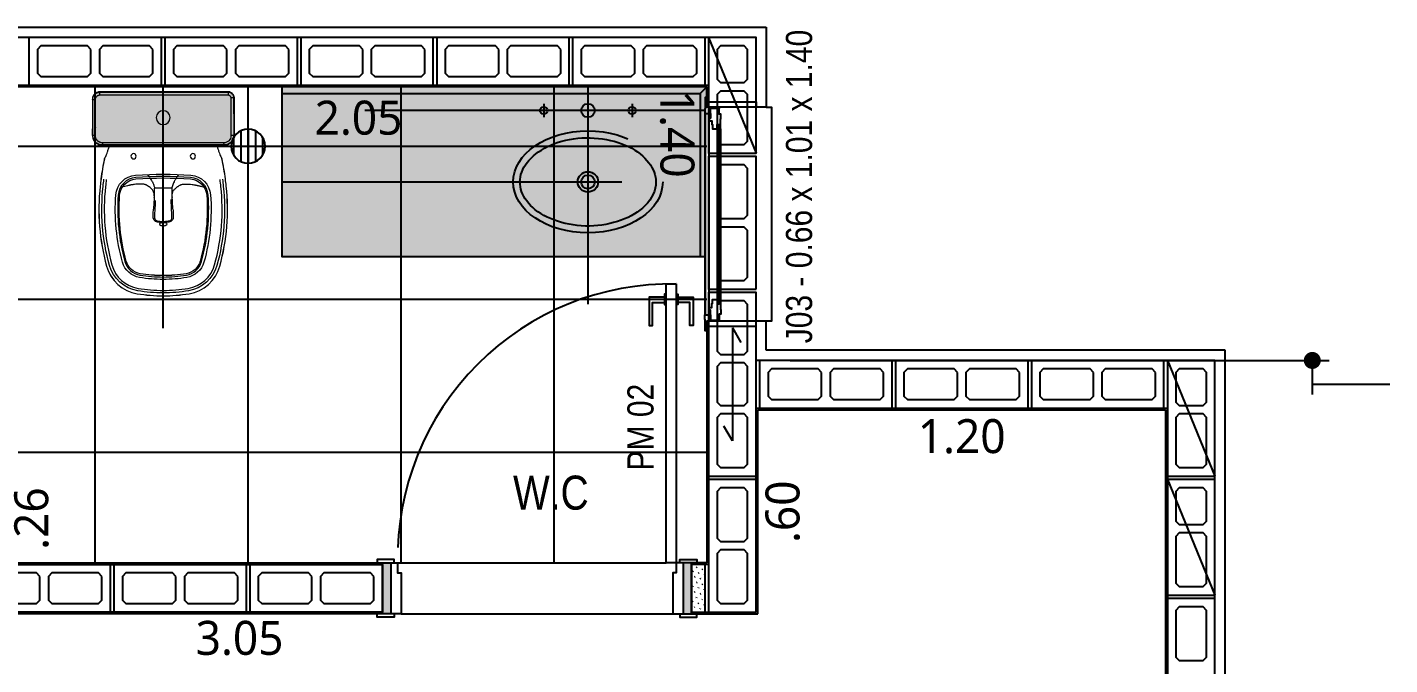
# Model space of a CAD drawing. Header units: millimetres. Extents: x -16.5 to 79.8, y -29.3 to 65.7.
# Drawn here: x 14.525 to 18.534, y -5.975 to -4.1 of the extents above; entities that cross this region are included whole.
import ezdxf

# ---------------------------------------------------------------- set-up
doc = ezdxf.new("R2010")
doc.units = ezdxf.units.MM
doc.header["$LTSCALE"] = 20
doc.linetypes.add('HIDDEN', pattern=[0.375, 0.25, -0.125])
for name, color, linetype in [('ARQ-STA - COTAS_ALVENARIA', 1, 'Continuous'), ('ARQ-STA - JANELAS', 4, 'Continuous'), ('ARQ-STA - JANELAS_NOMENCLATURA', 4, 'Continuous'), ('ARQ-STA - MOBILIÁRIO_GERAL', 251, 'Continuous'), ('ARQ-STA - PISOS_APARTAMENTOS - BANHEIROS', 8, 'Continuous'), ('ARQ-STA - PORTAS', 4, 'Continuous'), ('ARQ-STA - PORTAS_NOMENCLATURA', 4, 'Continuous'), ('ARQ-STA - REVESTIMENTOS', 4, 'Continuous'), ('ARQ-STA - TEXTOS', 2, 'Continuous'), ('ESTRUTURA - ARQ-STA - ALVENARIA_ESTRUTURAL', 5, 'Continuous'), ('ESTRUTURA - ARQ-STA - BLOCOS_ESTRUTURAIS', 250, 'Continuous'), ('HIDRÁULICA - ARQ-STA - HIDRÁULICA', 150, 'Continuous')]:
    doc.layers.add(name, color=color, linetype=linetype)
doc.styles.add('COTAS', font='segoeuil.ttf')
doc.styles.add('PADRÃO', font='ARIALN.TTF')

# ---------------------------------------------------------------- blocks, each defined once
blk = doc.blocks.new('MS - L1A - PRE - TOB - TIPO_1_AO_16 - MOBILIÁRIO - LAYOUT_GERAL')
at = {"layer": 'ARQ-STA - MOBILIÁRIO_GERAL'}
h = blk.add_hatch(color=255, dxfattribs=at)
h.dxf.hatch_style = 1
h.paths.add_polyline_path([(3335.3101, 1266.794), (3335.3101, 1266.9045, 0.414214), (3335.2933, 1266.9212), (3334.9153, 1266.9212, 0.414214), (3334.8933, 1266.8992), (3334.8933, 1266.794, 0.414214), (3334.923, 1266.7643), (3335.2804, 1266.7643, 0.414215)])
h = blk.add_hatch(color=255, dxfattribs=at)
h.dxf.hatch_style = 1
h.paths.add_polyline_path([(3336.7016, 1266.8542), (3336.7016, 1266.9362), (3335.4517, 1266.9362), (3335.4517, 1266.4362), (3336.6952, 1266.4362), (3336.6952, 1266.8211), (3336.697, 1266.8211), (3336.697, 1266.8542)])
at = {"layer": 'ARQ-STA - MOBILIÁRIO_GERAL', "linetype": 'Continuous', "lineweight": 13}
blk.add_line((3334.9153, 1266.9121), (3335.2933, 1266.9121), dxfattribs=at)
at = {"layer": 'ARQ-STA - MOBILIÁRIO_GERAL', "linetype": 'Continuous', "lineweight": 18}
blk.add_line((3335.3101, 1266.9045), (3335.3101, 1266.794), dxfattribs=at)
for points in [[(3335.2933, 1266.9212), (3334.9153, 1266.9212, 0.414214), (3334.8933, 1266.8992), (3334.8933, 1266.794)], [(3335.2804, 1266.7643, 0.414214), (3335.3101, 1266.794), (3335.3101, 1266.794)], [(3334.9285, 1266.7232, 0.023908), (3334.9186, 1266.6651, 0.002781), (3334.9162, 1266.6442, 0.095237), (3334.9351, 1266.4086, 0.292591), (3335.0255, 1266.3274, 0.040573), (3335.1017, 1266.3212, 0.040573), (3335.1779, 1266.3274, 0.292591), (3335.2683, 1266.4086, 0.095237), (3335.2872, 1266.6442)], [(3335.2872, 1266.6442, 0.002781), (3335.2848, 1266.6651, 0.023902), (3335.2749, 1266.7232)]]:
    blk.add_lwpolyline(points, format="xyb", dxfattribs=at)
at = {"layer": 'ARQ-STA - MOBILIÁRIO_GERAL', "linetype": 'HIDDEN', "ltscale": 0.2}
for points in [[(3335.1016, 1266.2262), (3335.1016, 1266.9362)], [(3336.3516, 1266.9362), (3336.3516, 1266.2963)], [(3336.6952, 1266.8662), (3335.4517, 1266.8662)], [(3335.4517, 1266.6562), (3336.6952, 1266.6562)]]:
    blk.add_lwpolyline(points, dxfattribs=at)
at = {"layer": 'ARQ-STA - MOBILIÁRIO_GERAL'}
for points in [[(3336.6952, 1266.4362), (3335.4517, 1266.4362), (3335.4517, 1266.9362)], [(3335.4517, 1266.9162), (3336.6816, 1266.9162), (3336.6816, 1266.4363)], [(3336.6816, 1266.9162), (3336.7016, 1266.9362)]]:
    blk.add_lwpolyline(points, dxfattribs=at)
at = {"layer": 'ARQ-STA - MOBILIÁRIO_GERAL', "linetype": 'HIDDEN', "ltscale": 0.1}
for points in [[(3336.2216, 1266.8863), (3336.2216, 1266.8463)], [(3336.4816, 1266.8863), (3336.4816, 1266.8463)]]:
    blk.add_lwpolyline(points, dxfattribs=at)
at = {"layer": 'ARQ-STA - MOBILIÁRIO_GERAL', "linetype": 'Continuous', "lineweight": 13}
for points in [[(3334.9288, 1266.7239, 0.024218), (3334.9187, 1266.6651, 0.002781), (3334.9163, 1266.6442, 0.095237), (3334.9352, 1266.4086, 0.292591), (3335.0255, 1266.3275)], [(3335.0255, 1266.3275, 0.040573), (3335.1017, 1266.3213, 0.040573), (3335.1779, 1266.3275, 0.292591), (3335.2682, 1266.4086, 0.095237), (3335.2871, 1266.6442, 0.002781), (3335.2847, 1266.6651, 0.024218), (3335.2746, 1266.7239)], [(3334.9343, 1266.6632, 0.002781), (3334.9319, 1266.6425, 0.095237), (3334.9504, 1266.4128, 0.292591), (3335.0281, 1266.3431, 0.040574), (3335.1017, 1266.3371, 0.040573), (3335.1753, 1266.3431, 0.292591), (3335.253, 1266.4128, 0.095237), (3335.2715, 1266.6425, 0.002781), (3335.2691, 1266.6632)]]:
    blk.add_lwpolyline(points, format="xyb", dxfattribs=at)
at = {"layer": 'ARQ-STA - MOBILIÁRIO_GERAL', "linetype": 'Continuous', "lineweight": 13, "extrusion": (0, 0, -1)}
for points in [[(-3335.2215, 1266.4204, 0.291578), (-3335.1712, 1266.3752, 0.04124), (-3335.1017, 1266.3695, 0.041239), (-3335.0322, 1266.3752, 0.291578), (-3334.9819, 1266.4204, 0.08628), (-3334.9623, 1266.618, 0.371727), (-3335.0204, 1266.6762, 0.037032), (-3335.183, 1266.6762, 0.371727), (-3335.2411, 1266.618, 0.08628)], [(-3335.1694, 1266.3863, 0.04124), (-3335.1017, 1266.3807, 0.04124), (-3335.034, 1266.3863, 0.291578), (-3334.9927, 1266.4235, 0.08628), (-3334.9735, 1266.6172, 0.371727), (-3335.0212, 1266.6649, 0.037032), (-3335.1822, 1266.6649, 0.371727), (-3335.2299, 1266.6172, 0.08628), (-3335.2107, 1266.4235, 0.291578)]]:
    blk.add_lwpolyline(points, format="xyb", close=True, dxfattribs=at)
at = {"layer": 'ARQ-STA - MOBILIÁRIO_GERAL', "linetype": 'Continuous', "lineweight": 13}
blk.add_lwpolyline([(3335.1017, 1266.3766, 0.04124), (3335.17, 1266.3823, 0.291578), (3335.2146, 1266.4224, 0.08628), (3335.234, 1266.6175, 0.371727), (3335.1825, 1266.669, 0.037032), (3335.0209, 1266.669, 0.371727), (3334.9694, 1266.6175, 0.08628), (3334.9888, 1266.4224, 0.291578), (3335.0334, 1266.3823, 0.04124)], format="xyb", close=True, dxfattribs=at)
at = {"layer": 'ARQ-STA - MOBILIÁRIO_GERAL', "linetype": 'Continuous', "lineweight": 13, "extrusion": (0, 0, -1)}
for points in [[(-3334.9436, 1266.4109, 0.095237), (-3334.9249, 1266.6432, 0.002781), (-3334.9273, 1266.664)], [(-3335.2761, 1266.664, 0.002781), (-3335.2785, 1266.6432, 0.095237), (-3335.2598, 1266.4109, 0.292591), (-3335.1765, 1266.3361, 0.040573), (-3335.1017, 1266.33, 0.040573), (-3335.0269, 1266.3361, 0.292591), (-3334.9436, 1266.4109)]]:
    blk.add_lwpolyline(points, format="xyb", dxfattribs=at)
at = {"layer": 'ARQ-STA - MOBILIÁRIO_GERAL', "linetype": 'Continuous', "lineweight": 18, "extrusion": (0, 0, -1)}
blk.add_lwpolyline([(-3335.0212, 1266.6649, 0.037032), (-3335.1822, 1266.6649, 0.371727), (-3335.2299, 1266.6172, 0.08628), (-3335.2106, 1266.4235, 0.291578), (-3335.1694, 1266.3864, 0.04124), (-3335.1017, 1266.3808, 0.04124), (-3335.034, 1266.3864, 0.291578), (-3334.9928, 1266.4235, 0.08628), (-3334.9735, 1266.6172, 0.371727)], format="xyb", close=True, dxfattribs=at)
at = {"layer": 'ARQ-STA - MOBILIÁRIO_GERAL', "ltscale": 5}
for centre, radius in [((3336.2216, 1266.8663), 0.011), ((3336.3516, 1266.8663), 0.02), ((3336.4816, 1266.8663), 0.011), ((3336.3516, 1266.6563), 0.03), ((3336.3516, 1266.6563), 0.02)]:
    blk.add_circle(centre, radius, dxfattribs=at)
at = {"layer": 'ARQ-STA - MOBILIÁRIO_GERAL', "linetype": 'Continuous', "lineweight": 18, "ltscale": 5, "extrusion": (0, 0, -1)}
for centre, radius in [((-3335.1017, 1266.8453), 0.0205), ((-3335.0144, 1266.7317), 0.0077), ((-3335.189, 1266.7317), 0.0077)]:
    blk.add_circle(centre, radius, dxfattribs=at)
at = {"layer": 'ARQ-STA - MOBILIÁRIO_GERAL', "linetype": 'HIDDEN', "ltscale": 0.2}
blk.add_ellipse((3336.3516, 1266.6563), major_axis=(0.22, 0), ratio=0.681818, dxfattribs=at)
at = {"layer": 'ARQ-STA - MOBILIÁRIO_GERAL', "linetype": 'Continuous', "lineweight": 13}
for points, weights, degree, knots in [([(3334.923, 1266.7711), (3334.9174, 1266.7711), (3334.9119, 1266.7736), (3334.9063, 1266.7795), (3334.9048, 1266.7818), (3334.9027, 1266.7869), (3334.9022, 1266.7896), (3334.9023, 1266.7924), (3334.9025, 1266.8276), (3334.9026, 1266.8634), (3334.9026, 1266.8992), (3334.9026, 1266.9026), (3334.904, 1266.9059), (3334.9086, 1266.9107), (3334.9119, 1266.9121), (3334.9153, 1266.9121), (3334.9153, 1266.9152), (3334.9153, 1266.9182), (3334.9153, 1266.9212), (3334.9024, 1266.9212), (3334.8933, 1266.9121), (3334.8933, 1266.8992), (3334.8937, 1266.8992), (3334.894, 1266.8992), (3334.8944, 1266.8992), (3334.8946, 1266.8992), (3334.8979, 1266.8992), (3334.9026, 1266.8992)], [1, 1, 1, 1, 1, 1, 1, 1, 1, 1, 1, 1, 1, 1, 1, 1, 1, 1, 1, 0.804737854124, 0.804737854124, 1, 1, 1, 1, 0.812893605766, 0.812893605766, 1], 3, [0, 0, 0, 0, 0.5, 0.5, 0.75, 0.75, 1, 1, 1, 2, 2, 2, 2.5, 2.5, 3, 3, 3, 4, 4, 4, 5.570796, 5.570796, 5.570796, 6.570796, 6.570796, 6.570796, 8.106684, 8.106684, 8.106684, 8.106684]), ([(3335.3008, 1266.9046), (3335.3087, 1266.9046), (3335.309, 1266.9045), (3335.3095, 1266.9045), (3335.3101, 1266.9045), (3335.3101, 1266.9212), (3335.2933, 1266.9212), (3335.2933, 1266.9212), (3335.2933, 1266.9212), (3335.3101, 1266.9212), (3335.3101, 1266.9045), (3335.3101, 1266.9045), (3335.3101, 1266.9045), (3335.3101, 1266.8492), (3335.3101, 1266.794)], [1, 0.719339350192, 1, 1, 1, 0.707106781187, 1, 1, 1, 0.707106781187, 1, 1, 1, 1, 1], 2, [0, 0, 0, 1.535891, 1.535891, 2.535891, 2.535891, 4.106687, 4.106687, 5.106687, 5.106687, 6.677484, 6.677484, 7.677484, 7.677484, 8.677484, 8.677484, 8.677484]), ([(3334.8933, 1266.8992), (3334.8933, 1266.8992), (3334.8933, 1266.8992), (3334.8933, 1266.8466), (3334.8933, 1266.794), (3334.8933, 1266.794), (3334.8933, 1266.794), (3334.8933, 1266.7643), (3334.923, 1266.7643), (3335.1017, 1266.7643), (3335.2804, 1266.7643), (3335.2804, 1266.7643), (3335.2804, 1266.7643), (3335.3101, 1266.7643), (3335.3101, 1266.794), (3335.3097, 1266.794), (3335.3093, 1266.794), (3335.3091, 1266.7924), (3335.3011, 1266.7924)], [1, 1, 1, 1, 1, 1, 1, 0.707106781187, 1, 1, 1, 1, 1, 0.707106781187, 1, 1, 1, 0.719106041629, 1], 2, [0, 0, 0, 1, 1, 2, 2, 3, 3, 4.570796, 4.570796, 5.570796, 5.570796, 6.570796, 6.570796, 8.141593, 8.141593, 9.141593, 9.141593, 10.678155, 10.678155, 10.678155]), ([(3334.9023, 1266.7924), (3334.8943, 1266.7924), (3334.894, 1266.794), (3334.8937, 1266.794), (3334.8933, 1266.794), (3334.8933, 1266.7643), (3334.923, 1266.7643), (3335.1017, 1266.7643), (3335.2804, 1266.7643), (3335.2804, 1266.7677), (3335.2804, 1266.7711)], [1, 0.719106041629, 1, 1, 1, 0.707106781187, 1, 1, 1, 1, 1], 2, [0, 0, 0, 1.536563, 1.536563, 2.536563, 2.536563, 4.107359, 4.107359, 5.107359, 5.107359, 6.107359, 6.107359, 6.107359])]:
    blk.add_rational_spline(points, weights, degree=degree, knots=knots, dxfattribs=at)
for points, knots in [([(3334.8944, 1266.8992), (3334.8944, 1266.8639), (3334.8943, 1266.8286), (3334.894, 1266.794), (3334.894, 1266.7902), (3334.8948, 1266.7864), (3334.8976, 1266.7794), (3334.8998, 1266.7762), (3334.9051, 1266.7708), (3334.9083, 1266.7686), (3334.9153, 1266.7656), (3334.9192, 1266.7649), (3334.923, 1266.7649), (3335.0421, 1266.7649), (3335.1613, 1266.7649), (3335.2804, 1266.7649), (3335.2842, 1266.7649), (3335.288, 1266.7656), (3335.2951, 1266.7686), (3335.2983, 1266.7708), (3335.3036, 1266.7761), (3335.3058, 1266.7794), (3335.3086, 1266.7864), (3335.3094, 1266.7902), (3335.3093, 1266.794), (3335.3091, 1266.8304), (3335.309, 1266.8674), (3335.309, 1266.9045), (3335.309, 1266.9086), (3335.3073, 1266.9127), (3335.3015, 1266.9185), (3335.2975, 1266.9202), (3335.2933, 1266.9202), (3335.1673, 1266.9202), (3335.0413, 1266.9202), (3334.9153, 1266.9202), (3334.9126, 1266.9202), (3334.9099, 1266.9196), (3334.9048, 1266.9175), (3334.9025, 1266.916), (3334.8967, 1266.9102), (3334.8944, 1266.9048), (3334.8944, 1266.8992)], [0, 0, 0, 0, 1, 1, 1, 1.25, 1.25, 1.5, 1.5, 1.75, 1.75, 2, 2, 2, 3, 3, 3, 3.25, 3.25, 3.5, 3.5, 3.75, 3.75, 4, 4, 4, 5, 5, 5, 5.5, 5.5, 6, 6, 6, 7, 7, 7, 7.25, 7.25, 7.5, 7.5, 8, 8, 8, 8]), ([(3334.9153, 1266.9212), (3334.9153, 1266.9212), (3334.9153, 1266.9212), (3334.9153, 1266.9212), (3335.0413, 1266.9212), (3335.1673, 1266.9212), (3335.2933, 1266.9212), (3335.2933, 1266.9182), (3335.2933, 1266.9152), (3335.2933, 1266.9121), (3335.2953, 1266.9121), (3335.2973, 1266.9113), (3335.3, 1266.9085), (3335.3008, 1266.9066), (3335.3008, 1266.9046), (3335.3008, 1266.8669), (3335.3009, 1266.8293), (3335.3011, 1266.7924), (3335.3012, 1266.7869), (3335.299, 1266.7815), (3335.2933, 1266.7755), (3335.291, 1266.7739), (3335.2859, 1266.7717), (3335.2832, 1266.7711), (3335.2804, 1266.7711), (3335.1613, 1266.7711), (3335.0421, 1266.7711), (3334.923, 1266.7711), (3334.923, 1266.7689), (3334.923, 1266.7666), (3334.923, 1266.7643), (3334.923, 1266.7643), (3334.923, 1266.7643), (3334.923, 1266.7643)], [0, 0, 0, 0, 1, 1, 1, 2, 2, 2, 3, 3, 3, 3.5, 3.5, 4, 4, 4, 5, 5, 5, 5.5, 5.5, 5.75, 5.75, 6, 6, 6, 7, 7, 7, 8, 8, 8, 9, 9, 9, 9]), ([(3335.0557, 1266.6775), (3335.0561, 1266.6771), (3335.0565, 1266.6768), (3335.0584, 1266.6749), (3335.0596, 1266.6733), (3335.0612, 1266.6706), (3335.0617, 1266.6697), (3335.0628, 1266.6678), (3335.0633, 1266.6668), (3335.0647, 1266.6641), (3335.0658, 1266.6625), (3335.0679, 1266.6594), (3335.0689, 1266.6578), (3335.0714, 1266.6531), (3335.0727, 1266.65), (3335.0748, 1266.644), (3335.0755, 1266.6411), (3335.0761, 1266.6383)], [0, 0, 0, 0, 0.030081, 0.030081, 0.151321, 0.151321, 0.211941, 0.211941, 0.272561, 0.272561, 0.393801, 0.393801, 0.515041, 0.515041, 0.75752, 0.75752, 1, 1, 1, 1]), ([(3335.1472, 1266.6771), (3335.1467, 1266.6765), (3335.1451, 1266.675), (3335.1432, 1266.6723), (3335.1414, 1266.6693), (3335.1401, 1266.6669), (3335.139, 1266.6646), (3335.1374, 1266.6621), (3335.1353, 1266.6591), (3335.1318, 1266.6531), (3335.1292, 1266.6463), (3335.1278, 1266.6405), (3335.1273, 1266.6385), (3335.1273, 1266.6383)], [0, 0, 0, 0, 0.049374, 0.136629, 0.22604, 0.284087, 0.314268, 0.392972, 0.468638, 0.542618, 0.836797, 0.982964, 1, 1, 1, 1]), ([(3335.0752, 1266.6152), (3335.0752, 1266.6154), (3335.0752, 1266.6155), (3335.0752, 1266.6171), (3335.0751, 1266.6186), (3335.0748, 1266.6215), (3335.0745, 1266.6231), (3335.0738, 1266.6261), (3335.0733, 1266.6276), (3335.0713, 1266.6317), (3335.0694, 1266.6341), (3335.0645, 1266.6387), (3335.0615, 1266.6409), (3335.0564, 1266.6443), (3335.0547, 1266.6455), (3335.0519, 1266.6472), (3335.0509, 1266.6477), (3335.0488, 1266.6485), (3335.0478, 1266.6488), (3335.0456, 1266.6493), (3335.0444, 1266.6495), (3335.0422, 1266.6497), (3335.0411, 1266.6497), (3335.0378, 1266.6498), (3335.0356, 1266.6501), (3335.0311, 1266.6502), (3335.0288, 1266.6501), (3335.0232, 1266.6499), (3335.0201, 1266.6497), (3335.0153, 1266.6489), (3335.0137, 1266.6486), (3335.0116, 1266.6481), (3335.0111, 1266.648), (3335.01, 1266.6478), (3335.0093, 1266.6478), (3335.0081, 1266.6476), (3335.0077, 1266.6475), (3335.007, 1266.6473), (3335.0066, 1266.6472), (3335.0054, 1266.647), (3335.0046, 1266.6468), (3335.003, 1266.6464), (3335.0022, 1266.6462), (3334.9999, 1266.6457), (3334.9985, 1266.6453), (3334.9911, 1266.6435), (3334.9855, 1266.6421), (3334.9797, 1266.6407), (3334.979, 1266.6405), (3334.9778, 1266.6402), (3334.9773, 1266.64), (3334.9761, 1266.6397), (3334.9755, 1266.6395), (3334.975, 1266.6393)], [0, 0, 0, 0, 0.007224, 0.007224, 0.062951, 0.062951, 0.118677, 0.118677, 0.174404, 0.174404, 0.285857, 0.285857, 0.39731, 0.39731, 0.453037, 0.453037, 0.4809, 0.4809, 0.508764, 0.508764, 0.536627, 0.536627, 0.56449, 0.56449, 0.620217, 0.620217, 0.675943, 0.675943, 0.73167, 0.73167, 0.759533, 0.759533, 0.766499, 0.766499, 0.773465, 0.773465, 0.780431, 0.780431, 0.787397, 0.787397, 0.801328, 0.801328, 0.81526, 0.81526, 0.843123, 0.843123, 0.954577, 0.954577, 0.968508, 0.968508, 0.98244, 0.98244, 1, 1, 1, 1]), ([(3335.0761, 1266.6383), (3335.0932, 1266.639), (3335.1102, 1266.639), (3335.1273, 1266.6383), (3335.1273, 1266.6378), (3335.1273, 1266.6376), (3335.1273, 1266.6376)], [0, 0, 0, 0, 1, 1, 1, 2, 2, 2, 2]), ([(3335.1282, 1266.6152), (3335.1282, 1266.616), (3335.1282, 1266.6184), (3335.1286, 1266.6215), (3335.1292, 1266.6246), (3335.1299, 1266.6272), (3335.1318, 1266.6314), (3335.1355, 1266.6358), (3335.1403, 1266.6397), (3335.1439, 1266.6423), (3335.1466, 1266.644), (3335.149, 1266.6456), (3335.151, 1266.6469), (3335.1528, 1266.6478), (3335.1546, 1266.6485), (3335.157, 1266.6492), (3335.1595, 1266.6496), (3335.1617, 1266.6497), (3335.1639, 1266.6497), (3335.1667, 1266.6499), (3335.17, 1266.6502), (3335.1736, 1266.6501), (3335.1791, 1266.65), (3335.1851, 1266.6495), (3335.1902, 1266.6484), (3335.1927, 1266.6479), (3335.1938, 1266.6478), (3335.1948, 1266.6477), (3335.196, 1266.6475), (3335.1976, 1266.647), (3335.1996, 1266.6466), (3335.2027, 1266.6459), (3335.208, 1266.6446), (3335.2152, 1266.6428), (3335.2218, 1266.6412), (3335.2261, 1266.6401), (3335.2279, 1266.6395), (3335.2285, 1266.6392)], [0, 0, 0, 0, 0.030875, 0.095015, 0.118974, 0.143248, 0.192299, 0.289403, 0.353192, 0.387981, 0.415891, 0.438984, 0.462113, 0.474117, 0.488267, 0.507828, 0.534004, 0.546266, 0.558162, 0.581656, 0.604823, 0.627768, 0.652776, 0.71022, 0.741145, 0.750149, 0.755834, 0.761737, 0.770269, 0.777559, 0.793144, 0.808435, 0.838403, 0.900158, 0.957468, 0.984918, 1, 1, 1, 1]), ([(3335.0782, 1266.6016), (3335.0779, 1266.5947), (3335.0777, 1266.5879), (3335.077, 1266.5742), (3335.0766, 1266.5674), (3335.0763, 1266.5589), (3335.0762, 1266.5572), (3335.0761, 1266.5538), (3335.0761, 1266.5521), (3335.0766, 1266.5488), (3335.0773, 1266.5472), (3335.0786, 1266.545), (3335.079, 1266.5443), (3335.0798, 1266.5433), (3335.0803, 1266.5432), (3335.081, 1266.5428), (3335.0814, 1266.5427), (3335.085, 1266.5414), (3335.0883, 1266.5409), (3335.095, 1266.5402), (3335.0983, 1266.5401), (3335.1017, 1266.5401), (3335.1052, 1266.5401), (3335.1086, 1266.5403), (3335.1138, 1266.5408), (3335.1155, 1266.541), (3335.1189, 1266.5417), (3335.1206, 1266.5421), (3335.1227, 1266.5429), (3335.1231, 1266.5431), (3335.1238, 1266.5436), (3335.1241, 1266.5439), (3335.1248, 1266.545), (3335.1253, 1266.5457), (3335.1265, 1266.5481), (3335.127, 1266.5498), (3335.1273, 1266.5532), (3335.1273, 1266.555), (3335.1272, 1266.5585), (3335.1271, 1266.5603), (3335.1267, 1266.5691), (3335.1263, 1266.5761), (3335.1256, 1266.5903), (3335.1254, 1266.5974), (3335.1252, 1266.6045)], [0, 0, 0, 0, 0.25, 0.25, 0.5, 0.5, 0.5625, 0.5625, 0.625, 0.625, 0.6875, 0.6875, 0.71875, 0.71875, 0.734375, 0.734375, 0.75, 0.75, 0.875, 0.875, 1, 1, 1, 1.125, 1.125, 1.1875, 1.1875, 1.25, 1.25, 1.265625, 1.265625, 1.28125, 1.28125, 1.3125, 1.3125, 1.375, 1.375, 1.4375, 1.4375, 1.5, 1.5, 1.75, 1.75, 2, 2, 2, 2])]:
    blk.add_open_spline(points, degree=3, knots=knots, dxfattribs=at)
at = {"layer": 'ARQ-STA - MOBILIÁRIO_GERAL'}
blk.add_open_spline([(3336.5516, 1266.6563), (3336.5516, 1266.6943), (3336.5229, 1266.7347), (3336.4196, 1266.7854), (3336.3475, 1266.793), (3336.2247, 1266.7649), (3336.1767, 1266.7299), (3336.1425, 1266.6548), (3336.1524, 1266.6141), (3336.2264, 1266.5473), (3336.2912, 1266.5253), (3336.4214, 1266.5273), (3336.4845, 1266.5514), (3336.5408, 1266.6074), (3336.5516, 1266.6321), (3336.5516, 1266.6563)], degree=3, knots=[0, 0, 0, 0, 0.947093, 0.947093, 1.894187, 1.894187, 2.84128, 2.84128, 3.788374, 3.788374, 4.735467, 4.735467, 5.682561, 5.682561, 6.283185, 6.283185, 6.283185, 6.283185], dxfattribs=at)
at = {"layer": 'ARQ-STA - MOBILIÁRIO_GERAL', "linetype": 'Continuous', "lineweight": 18}
for points, knots in [([(3334.9285, 1266.7229), (3334.9285, 1266.7233), (3334.9286, 1266.7236), (3334.9288, 1266.7239), (3334.9292, 1266.7249), (3334.9296, 1266.7258), (3334.9301, 1266.7266), (3334.9317, 1266.7296), (3334.9333, 1266.7331), (3334.935, 1266.7373), (3334.9359, 1266.7397), (3334.9369, 1266.7423), (3334.9388, 1266.7477), (3334.9397, 1266.7506), (3334.9406, 1266.7535), (3334.9406, 1266.7536), (3334.9406, 1266.7536), (3334.9406, 1266.7536), (3334.9417, 1266.7571), (3334.9428, 1266.7607), (3334.9439, 1266.7643)], [0, 0, 0, 0, 1, 1, 1, 2, 2, 2, 3, 3, 3, 3.5, 3.5, 4, 4, 4, 4.001746, 4.001746, 4.001746, 4.606549, 4.606549, 4.606549, 4.606549]), ([(3335.2595, 1266.7643), (3335.2606, 1266.7607), (3335.2617, 1266.7572), (3335.2628, 1266.7536), (3335.2628, 1266.7536), (3335.2628, 1266.7536), (3335.2628, 1266.7535), (3335.2637, 1266.7506), (3335.2646, 1266.7478), (3335.2665, 1266.7423), (3335.2675, 1266.7397), (3335.2684, 1266.7373), (3335.2701, 1266.7331), (3335.2717, 1266.7296), (3335.2733, 1266.7266), (3335.2738, 1266.7258), (3335.2742, 1266.7249), (3335.2746, 1266.7239), (3335.2748, 1266.7237), (3335.2748, 1266.7234), (3335.2749, 1266.7232)], [0, 0, 0, 0, 0.603492, 0.603492, 0.603492, 0.606371, 0.606371, 0.606371, 1.106371, 1.106371, 1.606371, 1.606371, 1.606371, 2.606371, 2.606371, 2.606371, 3.606371, 3.606371, 3.606371, 4.606371, 4.606371, 4.606371, 4.606371]), ([(3335.1273, 1266.6376), (3335.1248, 1266.6377), (3335.1176, 1266.638), (3335.1051, 1266.6381), (3335.0905, 1266.6381), (3335.0806, 1266.6378), (3335.0761, 1266.6376)], [0, 0, 0, 0, 0.144584, 0.41997, 0.73818, 1, 1, 1, 1]), ([(3335.0752, 1266.6149), (3335.0752, 1266.6143), (3335.0751, 1266.6115), (3335.0749, 1266.6069), (3335.0747, 1266.6013), (3335.0744, 1266.5961), (3335.0741, 1266.5916), (3335.0739, 1266.5877), (3335.0737, 1266.585), (3335.0735, 1266.5829), (3335.0734, 1266.5814), (3335.0733, 1266.5801), (3335.0732, 1266.5786), (3335.0731, 1266.5773), (3335.073, 1266.5766), (3335.073, 1266.5763)], [0, 0, 0, 0, 0.033552, 0.159858, 0.26751, 0.358125, 0.456129, 0.530778, 0.584152, 0.61643, 0.656607, 0.707981, 0.771742, 0.87783, 1, 1, 1, 1]), ([(3335.1304, 1266.5763), (3335.1304, 1266.5766), (3335.1303, 1266.5773), (3335.1302, 1266.5786), (3335.1301, 1266.5801), (3335.13, 1266.5814), (3335.1299, 1266.5829), (3335.1297, 1266.585), (3335.1295, 1266.5877), (3335.1293, 1266.5916), (3335.129, 1266.5961), (3335.1287, 1266.6013), (3335.1285, 1266.6069), (3335.1283, 1266.6115), (3335.1282, 1266.6143), (3335.1282, 1266.6149)], [0, 0, 0, 0, 0.122166, 0.228254, 0.292014, 0.343386, 0.383563, 0.415842, 0.469217, 0.543866, 0.641871, 0.732487, 0.84014, 0.966447, 1, 1, 1, 1]), ([(3335.1304, 1266.5763), (3335.1307, 1266.5708), (3335.131, 1266.5652), (3335.1313, 1266.5579), (3335.1314, 1266.556), (3335.1314, 1266.5527), (3335.1313, 1266.5513), (3335.131, 1266.5499), (3335.1309, 1266.5494), (3335.1308, 1266.549), (3335.1301, 1266.5468), (3335.1292, 1266.5451), (3335.1277, 1266.5428), (3335.1271, 1266.542), (3335.1257, 1266.5408), (3335.1248, 1266.5404), (3335.1222, 1266.5393), (3335.1203, 1266.5388), (3335.1167, 1266.538), (3335.1148, 1266.5378), (3335.1092, 1266.5371), (3335.1055, 1266.537), (3335.1017, 1266.537), (3335.0979, 1266.537), (3335.0942, 1266.5371), (3335.0886, 1266.5378), (3335.0867, 1266.538), (3335.0831, 1266.5388), (3335.0812, 1266.5393), (3335.0786, 1266.5404), (3335.0777, 1266.5408), (3335.0763, 1266.542), (3335.0757, 1266.5428), (3335.0742, 1266.5451), (3335.0733, 1266.5468), (3335.0726, 1266.549), (3335.0725, 1266.5494), (3335.0724, 1266.5498), (3335.0721, 1266.5513), (3335.072, 1266.5527), (3335.072, 1266.556), (3335.0721, 1266.5579), (3335.0724, 1266.5652), (3335.0727, 1266.5708), (3335.073, 1266.5763)], [0, 0, 0, 0, 0.625488, 0.625488, 0.83705, 0.83705, 1, 1, 1, 1.036884, 1.036884, 1.197403, 1.197403, 1.277663, 1.277663, 1.357922, 1.357922, 1.518442, 1.518442, 1.678961, 1.678961, 2, 2, 2, 2.321258, 2.321258, 2.481887, 2.481887, 2.642516, 2.642516, 2.72283, 2.72283, 2.803145, 2.803145, 2.963774, 2.963774, 3, 3, 3, 3.163702, 3.163702, 3.375074, 3.375074, 4, 4, 4, 4]), ([(3335.1017, 1266.536), (3335.1049, 1266.536), (3335.1081, 1266.5356), (3335.1121, 1266.5343), (3335.1131, 1266.5333), (3335.1129, 1266.5312), (3335.1119, 1266.53), (3335.1089, 1266.5286), (3335.1077, 1266.5282), (3335.1049, 1266.5276), (3335.1033, 1266.5275), (3335.1017, 1266.5275), (3335.1001, 1266.5275), (3335.0985, 1266.5276), (3335.0957, 1266.5282), (3335.0944, 1266.5286), (3335.0915, 1266.5301), (3335.0905, 1266.5312), (3335.0904, 1266.5333), (3335.0913, 1266.5343), (3335.0943, 1266.5353), (3335.0956, 1266.5356), (3335.0985, 1266.5359), (3335.1001, 1266.536), (3335.1017, 1266.536)], [0, 0, 0, 0, 0.25, 0.25, 0.5, 0.5, 0.75, 0.75, 0.875, 0.875, 1, 1, 1, 1.125, 1.125, 1.25, 1.25, 1.5, 1.5, 1.75, 1.75, 1.875, 1.875, 2, 2, 2, 2])]:
    blk.add_open_spline(points, degree=3, knots=knots, dxfattribs=at)
for points, weights, knots in [([(3335.0753, 1266.6109), (3335.0758, 1266.6116), (3335.076, 1266.6125), (3335.076, 1266.6134), (3335.076, 1266.6148), (3335.076, 1266.6161), (3335.076, 1266.6194), (3335.076, 1266.6215), (3335.076, 1266.6261), (3335.076, 1266.6287), (3335.076, 1266.6334), (3335.076, 1266.6355), (3335.076, 1266.6376)], [1, 0.974876993882, 0.974876993882, 1, 1, 1, 1, 1, 1, 1, 1, 1, 1], [0, 0, 0, 0, 0.550807, 0.550807, 0.550807, 0.811629, 0.811629, 1.072451, 1.072451, 1.333273, 1.333273, 1.550807, 1.550807, 1.550807, 1.550807]), ([(3335.1274, 1266.6376), (3335.1274, 1266.6355), (3335.1274, 1266.6333), (3335.1274, 1266.6286), (3335.1274, 1266.6261), (3335.1274, 1266.6215), (3335.1274, 1266.6194), (3335.1274, 1266.6161), (3335.1274, 1266.6148), (3335.1274, 1266.6134), (3335.1274, 1266.6125), (3335.1276, 1266.6116), (3335.1281, 1266.6109)], [1, 1, 1, 1, 1, 1, 1, 1, 1, 1, 0.974876993882, 0.974876993882, 1], [0, 0, 0, 0, 0.216819, 0.216819, 0.47788, 0.47788, 0.73894, 0.73894, 1, 1, 1, 1.550807, 1.550807, 1.550807, 1.550807])]:
    blk.add_rational_spline(points, weights, degree=3, knots=knots, dxfattribs=at)
at = {"layer": 'ARQ-STA - MOBILIÁRIO_GERAL', "linetype": 'Continuous', "lineweight": 13}
blk.add_open_spline([(3335.0761, 1266.6383), (3335.0761, 1266.6378), (3335.0761, 1266.6376), (3335.0761, 1266.6376)], degree=3, dxfattribs=at)
blk = doc.blocks.new('_HIDRÁULICA - RALO_PISO')
at = {"layer": 'HIDRÁULICA - ARQ-STA - HIDRÁULICA'}
for p, q in [((-0.0214, 0.0452), (-0.0214, -0.0452)), ((0, 0.05), (0, -0.05)), ((0.0214, 0.0452), (0.0214, -0.0452)), ((-0.0427, 0.026), (-0.0427, -0.026)), ((0.0427, 0.026), (0.0427, -0.026))]:
    blk.add_line(p, q, dxfattribs=at)
blk.add_circle((0, 0), 0.05, dxfattribs=at)
blk = doc.blocks.new('_Dot')
at = {"color": 0, "linetype": 'ByBlock', "lineweight": -2}
blk.add_line((-0.5, 0), (-1, 0), dxfattribs=at)
at = {"color": 0, "linetype": 'ByBlock', "const_width": 0.5}
blk.add_lwpolyline([(-0.25, 0, 1), (0.25, 0, 1)], format="xyb", close=True, dxfattribs=at)

msp = doc.modelspace()

# ---------------------------------------------------------------- hatches: boundary and pattern name
at = {"layer": 'ARQ-STA - JANELAS', "true_color": 0xaeeae5}
h = msp.add_hatch(color=254, dxfattribs=at)
h.dxf.hatch_style = 1
h.paths.add_polyline_path([(16.5611, -4.3894), (16.555, -4.3894), (16.555, -4.91), (16.5611, -4.91)])
at = {"layer": 'ARQ-STA - PISOS_APARTAMENTOS - BANHEIROS'}
h = msp.add_hatch(dxfattribs=at)
h.set_pattern_fill('_USER', color=256, scale=0.45, double=1, pattern_type=0)
h.set_pattern_definition([(0, (15.1749, -4.45003), (0, 0.45), []), (90, (15.1749, -4.45003), (-0.45, 3e-17), [])])
h.paths.add_polyline_path([(14.4749, -4.275), (16.5249, -4.275), (16.5249, -5.675), (14.4749, -5.675)])
at = {"layer": 'ARQ-STA - PORTAS'}
h = msp.add_hatch(color=23, dxfattribs=at)
h.dxf.hatch_style = 1
h.paths.add_polyline_path([(15.5949, -5.825), (15.5949, -5.675), (15.5699, -5.675), (15.5699, -5.825)])
h.paths.add_polyline_path([(16.4799, -5.675), (16.4549, -5.675), (16.4549, -5.825), (16.4799, -5.825)])

# ---------------------------------------------------------------- linework, layer by layer
at = {"layer": 'ARQ-STA - COTAS_ALVENARIA', "color": 250}
for p, q in [((16.7699, -5.08), (18.3565, -5.08)), ((16.7699, -5.08), (18.3565, -5.08)), ((18.3065, -5.13), (18.3065, -5.18)), ((18.3065, -5.15), (18.5344, -5.1495))]:
    msp.add_line(p, q, dxfattribs=at)
at = {"layer": 'ARQ-STA - JANELAS', "color": 1}
for points in [[(16.5248, -4.3068), (16.5202, -4.3068), (16.5202, -4.3398), (16.5184, -4.3398), (16.5184, -4.3534), (16.5355, -4.3534), (16.5355, -4.3381), (16.5623, -4.3381), (16.5623, -4.3347), (16.5248, -4.3347), (16.5248, -4.3068)], [(16.5355, -4.3534), (16.5355, -4.367), (16.532, -4.367), (16.532, -4.375), (16.5397, -4.375), (16.5397, -4.3865), (16.5413, -4.3865), (16.5413, -4.3987), (16.555, -4.3987), (16.555, -4.3865), (16.5611, -4.3865), (16.5611, -4.3987), (16.5651, -4.3987), (16.5651, -4.3694), (16.5663, -4.3694), (16.5663, -4.3552), (16.5609, -4.3552), (16.5609, -4.3381)], [(16.5355, -4.946), (16.5355, -4.9325), (16.532, -4.9325), (16.532, -4.9244), (16.5397, -4.9244), (16.5397, -4.9129), (16.5413, -4.9129), (16.5413, -4.9007), (16.555, -4.9007), (16.555, -4.913), (16.5611, -4.913), (16.5611, -4.9007), (16.5651, -4.9007), (16.5651, -4.93), (16.5663, -4.93), (16.5663, -4.9443), (16.5609, -4.9443), (16.5609, -4.9613)], [(16.5248, -4.9926), (16.5202, -4.9926), (16.5202, -4.9596), (16.5184, -4.9596), (16.5184, -4.946), (16.5355, -4.946), (16.5355, -4.9613), (16.5623, -4.9613), (16.5623, -4.9647), (16.5248, -4.9647), (16.5248, -4.9927)]]:
    msp.add_lwpolyline(points, dxfattribs=at)
at = {"layer": 'ARQ-STA - JANELAS', "color": 250}
for points in [[(16.5184, -4.3534), (16.5184, -4.946)], [(16.5202, -4.3534), (16.5202, -4.946)], [(16.6998, -4.3347), (16.7148, -4.3347), (16.7148, -4.9647), (16.6998, -4.9647)]]:
    msp.add_lwpolyline(points, dxfattribs=at)
at = {"layer": 'ARQ-STA - JANELAS', "color": 250, "linetype": 'HIDDEN', "ltscale": 0.25}
for points in [[(16.532, -4.9244), (16.532, -4.375)], [(16.5651, -4.3987), (16.5651, -4.9007)]]:
    msp.add_lwpolyline(points, dxfattribs=at)
at = {"layer": 'ARQ-STA - JANELAS', "color": 250}
msp.add_lwpolyline([(16.5611, -4.3894), (16.555, -4.3894), (16.555, -4.91), (16.5611, -4.91)], close=True, dxfattribs=at)
at = {"layer": 'ARQ-STA - PORTAS'}
for points in [[(16.4049, -4.885), (16.3999, -4.885), (16.3999, -4.915), (16.4049, -4.915)], [(16.4349, -4.885), (16.4399, -4.885), (16.4399, -4.915), (16.4349, -4.915)], [(16.3999, -4.894), (16.3549, -4.894), (16.3549, -4.977), (16.3649, -4.977), (16.3649, -4.91), (16.3999, -4.91)], [(16.4399, -4.894), (16.4849, -4.894), (16.4849, -4.977), (16.4749, -4.977), (16.4749, -4.91), (16.4399, -4.91)]]:
    msp.add_lwpolyline(points, dxfattribs=at)
at = {"layer": 'ARQ-STA - PORTAS', "color": 1}
msp.add_lwpolyline([(16.4349, -4.855), (16.4349, -5.675), (16.4049, -5.675), (16.4049, -4.855)], close=True, dxfattribs=at)
at = {"layer": 'ARQ-STA - PORTAS', "color": 2}
for points in [[(15.6049, -5.675), (15.6049, -5.665), (15.5549, -5.665), (15.5549, -5.675)], [(16.4449, -5.675), (16.4449, -5.665), (16.4949, -5.665), (16.4949, -5.675)], [(15.6049, -5.825), (15.6049, -5.835), (15.5549, -5.835), (15.5549, -5.825)], [(16.4449, -5.825), (16.4449, -5.835), (16.4949, -5.835), (16.4949, -5.825)]]:
    msp.add_lwpolyline(points, dxfattribs=at)
at = {"layer": 'ARQ-STA - PORTAS', "color": 4}
for points in [[(15.5699, -5.675), (15.5949, -5.675), (15.5949, -5.825), (15.5699, -5.825)], [(16.4799, -5.675), (16.4549, -5.675), (16.4549, -5.825), (16.4799, -5.825)]]:
    msp.add_lwpolyline(points, close=True, dxfattribs=at)
at = {"layer": 'ARQ-STA - PORTAS', "color": 1}
for points in [[(15.5949, -5.675), (15.6149, -5.675), (15.6149, -5.705), (15.6249, -5.705), (15.6249, -5.825), (15.5949, -5.825)], [(16.4549, -5.675), (16.4349, -5.675), (16.4349, -5.705), (16.4249, -5.705), (16.4249, -5.825), (16.4549, -5.825)]]:
    msp.add_lwpolyline(points, dxfattribs=at)
at = {"layer": 'ARQ-STA - PORTAS', "color": 250, "linetype": 'HIDDEN', "ltscale": 0.25}
for points in [[(15.6149, -5.675), (16.4049, -5.675)], [(15.6249, -5.825), (16.4249, -5.825)]]:
    msp.add_lwpolyline(points, dxfattribs=at)
msp.add_arc((16.4199, -5.66), 0.8051, 88.9325, 181.0675, dxfattribs=at)
at = {"layer": 'ARQ-STA - REVESTIMENTOS'}
for p, q in [((13.5999, -4.1), (16.6998, -4.1)), ((16.6998, -4.1), (16.6998, -4.3347)), ((16.5248, -4.275), (14.4748, -4.275)), ((16.5248, -4.3347), (16.5248, -4.275)), ((16.5299, -4.3197), (16.5299, -4.3347)), ((16.6699, -4.3197), (16.6699, -4.3347)), ((16.6998, -4.3347), (16.5248, -4.3347)), ((16.6998, -4.9647), (16.5248, -4.9647)), ((16.5248, -4.9647), (16.5248, -5.675)), ((16.5299, -4.9797), (16.5299, -4.9647)), ((16.6699, -4.9797), (16.6699, -4.9647)), ((16.6998, -5.05), (16.6998, -4.9647)), ((18.0498, -5.05), (16.6998, -5.05)), ((18.0498, -11.15), (18.0498, -5.05)), ((16.6748, -5.825), (16.6748, -5.225)), ((16.6748, -5.225), (17.8748, -5.225)), ((17.8748, -5.225), (17.8748, -10.975)), ((14.4748, -5.675), (15.5698, -5.675)), ((15.5698, -5.675), (15.5698, -5.68)), ((16.5248, -5.675), (16.4798, -5.675)), ((16.4798, -5.675), (16.4798, -5.68)), ((15.5698, -5.825), (13.6248, -5.825)), ((15.5698, -5.82), (15.5698, -5.825)), ((16.4798, -5.82), (16.4798, -5.825)), ((16.4798, -5.825), (16.6748, -5.825))]:
    msp.add_line(p, q, dxfattribs=at)
at = {"layer": 'ESTRUTURA - ARQ-STA - ALVENARIA_ESTRUTURAL'}
for p, q in [((16.6699, -4.13), (13.3295, -4.1297)), ((16.6699, -4.3197), (16.6699, -4.13)), ((13.5699, -4.27), (16.5299, -4.27)), ((16.5299, -4.27), (16.5299, -4.3197)), ((16.5299, -4.3197), (16.6699, -4.3197)), ((16.6699, -4.9797), (16.5299, -4.9797)), ((16.5299, -4.9797), (16.5299, -5.68)), ((16.6699, -5.08), (16.6699, -4.9797)), ((18.0199, -5.08), (16.6699, -5.08)), ((18.0199, -11.12), (18.0199, -5.08)), ((16.6699, -5.82), (16.6699, -5.22)), ((16.6699, -5.22), (17.8799, -5.22)), ((17.8799, -5.22), (17.8799, -10.98)), ((11.8799, -5.68), (15.5699, -5.68)), ((15.5699, -5.68), (15.5699, -5.82)), ((16.5299, -5.68), (16.4799, -5.68)), ((16.4799, -5.68), (16.4799, -5.82)), ((15.5699, -5.82), (13.6199, -5.82)), ((16.4799, -5.82), (16.6699, -5.82))]:
    msp.add_line(p, q, dxfattribs=at)
at = {"layer": 'ESTRUTURA - ARQ-STA - BLOCOS_ESTRUTURAIS'}
for p, q in [((16.5299, -4.13), (16.6699, -4.47)), ((16.5999, -4.9837), (16.5999, -5.3162)), ((16.5999, -4.9837), (16.6249, -5.027)), ((17.8799, -5.08), (18.0199, -5.42)), ((16.5999, -5.3162), (16.5749, -5.2729)), ((17.8799, -5.43), (18.0199, -5.77)), ((16.4799, -5.6816), (16.4799, -5.6816)), ((16.4946, -5.6891), (16.4964, -5.6873)), ((16.5113, -5.6944), (16.5131, -5.6926)), ((16.5176, -5.6881), (16.5176, -5.6881)), ((16.4799, -5.7037), (16.4799, -5.7037)), ((16.4799, -5.7258), (16.4799, -5.7258)), ((16.4834, -5.7003), (16.4851, -5.6985)), ((16.4889, -5.7169), (16.4907, -5.7151)), ((16.4944, -5.7334), (16.4962, -5.7317)), ((16.5001, -5.7056), (16.5019, -5.7039)), ((16.5056, -5.7222), (16.5074, -5.7204)), ((16.5088, -5.7191), (16.5088, -5.7191)), ((16.5169, -5.711), (16.5186, -5.7092)), ((16.4799, -5.7479), (16.4799, -5.7479)), ((16.4799, -5.77), (16.4799, -5.77)), ((16.4832, -5.7446), (16.485, -5.7429)), ((16.4887, -5.7612), (16.4905, -5.7595)), ((16.4999, -5.75), (16.5017, -5.7482)), ((16.5053, -5.7667), (16.507, -5.765)), ((16.5112, -5.7388), (16.5129, -5.737)), ((16.5165, -5.7555), (16.5183, -5.7538)), ((16.4799, -5.7921), (16.4799, -5.7921)), ((16.4823, -5.8119), (16.4823, -5.8119)), ((16.4828, -5.7892), (16.4846, -5.7874)), ((16.4882, -5.8059), (16.4899, -5.8042)), ((16.4911, -5.7809), (16.4911, -5.7809)), ((16.4941, -5.778), (16.4958, -5.7762)), ((16.4994, -5.7947), (16.5012, -5.793)), ((16.5047, -5.8115), (16.5065, -5.8097)), ((16.5106, -5.7835), (16.5124, -5.7817)), ((16.516, -5.8002), (16.5177, -5.7985)), ((16.4799, -5.8142), (16.4799, -5.8142)), ((16.4962, -5.82), (16.4962, -5.82)), ((16.5183, -5.82), (16.5183, -5.82))]:
    msp.add_line(p, q, dxfattribs=at)
for points in [[(14.9199, -4.13), (14.5299, -4.13), (14.5299, -4.27), (14.9199, -4.27), (14.9199, -4.13)], [(14.7124, -4.165), (14.7024, -4.155), (14.5649, -4.155), (14.5549, -4.165), (14.5549, -4.235), (14.5649, -4.245), (14.7024, -4.245), (14.7124, -4.235), (14.7124, -4.165)], [(14.8949, -4.165), (14.8849, -4.155), (14.7474, -4.155), (14.7374, -4.165), (14.7374, -4.235), (14.7474, -4.245), (14.8849, -4.245), (14.8949, -4.235), (14.8949, -4.165)], [(15.3199, -4.13), (14.9299, -4.13), (14.9299, -4.27), (15.3199, -4.27), (15.3199, -4.13)], [(15.1124, -4.165), (15.1024, -4.155), (14.9649, -4.155), (14.9549, -4.165), (14.9549, -4.235), (14.9649, -4.245), (15.1024, -4.245), (15.1124, -4.235), (15.1124, -4.165)], [(15.2949, -4.165), (15.2849, -4.155), (15.1474, -4.155), (15.1374, -4.165), (15.1374, -4.235), (15.1474, -4.245), (15.2849, -4.245), (15.2949, -4.235), (15.2949, -4.165)], [(15.7199, -4.13), (15.3299, -4.13), (15.3299, -4.27), (15.7199, -4.27), (15.7199, -4.13)], [(15.5124, -4.165), (15.5024, -4.155), (15.3649, -4.155), (15.3549, -4.165), (15.3549, -4.235), (15.3649, -4.245), (15.5024, -4.245), (15.5124, -4.235), (15.5124, -4.165)], [(15.6949, -4.165), (15.6849, -4.155), (15.5474, -4.155), (15.5374, -4.165), (15.5374, -4.235), (15.5474, -4.245), (15.6849, -4.245), (15.6949, -4.235), (15.6949, -4.165)], [(16.1199, -4.13), (15.7299, -4.13), (15.7299, -4.27), (16.1199, -4.27), (16.1199, -4.13)], [(15.9124, -4.165), (15.9024, -4.155), (15.7649, -4.155), (15.7549, -4.165), (15.7549, -4.235), (15.7649, -4.245), (15.9024, -4.245), (15.9124, -4.235), (15.9124, -4.165)], [(16.0949, -4.165), (16.0849, -4.155), (15.9474, -4.155), (15.9374, -4.165), (15.9374, -4.235), (15.9474, -4.245), (16.0849, -4.245), (16.0949, -4.235), (16.0949, -4.165)], [(16.5199, -4.13), (16.1299, -4.13), (16.1299, -4.27), (16.5199, -4.27), (16.5199, -4.13)], [(16.3124, -4.165), (16.3024, -4.155), (16.1649, -4.155), (16.1549, -4.165), (16.1549, -4.235), (16.1649, -4.245), (16.3024, -4.245), (16.3124, -4.235), (16.3124, -4.165)], [(16.4949, -4.165), (16.4849, -4.155), (16.3474, -4.155), (16.3374, -4.165), (16.3374, -4.235), (16.3474, -4.245), (16.4849, -4.245), (16.4949, -4.235), (16.4949, -4.165)], [(16.5299, -4.13), (16.5299, -4.47), (16.6699, -4.47), (16.6699, -4.13), (16.5299, -4.13)], [(16.5649, -4.155), (16.5549, -4.165), (16.5549, -4.2525), (16.5649, -4.2625), (16.6349, -4.2625), (16.6449, -4.2525), (16.6449, -4.165), (16.6349, -4.155), (16.5649, -4.155)], [(16.5649, -4.2875), (16.5549, -4.2975), (16.5549, -4.435), (16.5649, -4.445), (16.6349, -4.445), (16.6449, -4.435), (16.6449, -4.2975), (16.6349, -4.2875), (16.5649, -4.2875)], [(16.6699, -4.87), (16.6699, -4.48), (16.5299, -4.48), (16.5299, -4.87), (16.6699, -4.87)], [(16.6349, -4.6625), (16.6449, -4.6525), (16.6449, -4.515), (16.6349, -4.505), (16.5649, -4.505), (16.5549, -4.515), (16.5549, -4.6525), (16.5649, -4.6625), (16.6349, -4.6625)], [(16.6349, -4.845), (16.6449, -4.835), (16.6449, -4.6975), (16.6349, -4.6875), (16.5649, -4.6875), (16.5549, -4.6975), (16.5549, -4.835), (16.5649, -4.845), (16.6349, -4.845)], [(16.6699, -5.42), (16.6699, -4.88), (16.5299, -4.88), (16.5299, -5.42), (16.6699, -5.42)], [(16.6349, -5.0625), (16.6449, -5.0525), (16.6449, -4.915), (16.6349, -4.905), (16.5649, -4.905), (16.5549, -4.915), (16.5549, -5.0525), (16.5649, -5.0625), (16.6349, -5.0625)], [(16.6349, -5.2125), (16.6449, -5.2025), (16.6449, -5.0975), (16.6349, -5.0875), (16.5649, -5.0875), (16.5549, -5.0975), (16.5549, -5.2025), (16.5649, -5.2125), (16.6349, -5.2125)], [(17.0699, -5.08), (16.6799, -5.08), (16.6799, -5.22), (17.0699, -5.22), (17.0699, -5.08)], [(17.4699, -5.08), (17.0799, -5.08), (17.0799, -5.22), (17.4699, -5.22), (17.4699, -5.08)], [(17.8699, -5.08), (17.4799, -5.08), (17.4799, -5.22), (17.8699, -5.22), (17.8699, -5.08)], [(17.8799, -5.08), (17.8799, -5.42), (18.0199, -5.42), (18.0199, -5.08), (17.8799, -5.08)], [(16.8624, -5.115), (16.8524, -5.105), (16.7149, -5.105), (16.7049, -5.115), (16.7049, -5.185), (16.7149, -5.195), (16.8524, -5.195), (16.8624, -5.185), (16.8624, -5.115)], [(17.0449, -5.115), (17.0349, -5.105), (16.8974, -5.105), (16.8874, -5.115), (16.8874, -5.185), (16.8974, -5.195), (17.0349, -5.195), (17.0449, -5.185), (17.0449, -5.115)], [(17.2624, -5.115), (17.2524, -5.105), (17.1149, -5.105), (17.1049, -5.115), (17.1049, -5.185), (17.1149, -5.195), (17.2524, -5.195), (17.2624, -5.185), (17.2624, -5.115)], [(17.4449, -5.115), (17.4349, -5.105), (17.2974, -5.105), (17.2874, -5.115), (17.2874, -5.185), (17.2974, -5.195), (17.4349, -5.195), (17.4449, -5.185), (17.4449, -5.115)], [(17.6624, -5.115), (17.6524, -5.105), (17.5149, -5.105), (17.5049, -5.115), (17.5049, -5.185), (17.5149, -5.195), (17.6524, -5.195), (17.6624, -5.185), (17.6624, -5.115)], [(17.8449, -5.115), (17.8349, -5.105), (17.6974, -5.105), (17.6874, -5.115), (17.6874, -5.185), (17.6974, -5.195), (17.8349, -5.195), (17.8449, -5.185), (17.8449, -5.115)], [(17.9149, -5.105), (17.9049, -5.115), (17.9049, -5.2025), (17.9149, -5.2125), (17.9849, -5.2125), (17.9949, -5.2025), (17.9949, -5.115), (17.9849, -5.105), (17.9149, -5.105)], [(16.6349, -5.395), (16.6449, -5.385), (16.6449, -5.2475), (16.6349, -5.2375), (16.5649, -5.2375), (16.5549, -5.2475), (16.5549, -5.385), (16.5649, -5.395), (16.6349, -5.395)], [(17.9149, -5.2375), (17.9049, -5.2475), (17.9049, -5.385), (17.9149, -5.395), (17.9849, -5.395), (17.9949, -5.385), (17.9949, -5.2475), (17.9849, -5.2375), (17.9149, -5.2375)], [(16.6699, -5.82), (16.6699, -5.43), (16.5299, -5.43), (16.5299, -5.82), (16.6699, -5.82)], [(17.8799, -5.43), (17.8799, -5.77), (18.0199, -5.77), (18.0199, -5.43), (17.8799, -5.43)], [(16.6349, -5.6125), (16.6449, -5.6025), (16.6449, -5.465), (16.6349, -5.455), (16.5649, -5.455), (16.5549, -5.465), (16.5549, -5.6025), (16.5649, -5.6125), (16.6349, -5.6125)], [(17.9149, -5.455), (17.9049, -5.465), (17.9049, -5.5525), (17.9149, -5.5625), (17.9849, -5.5625), (17.9949, -5.5525), (17.9949, -5.465), (17.9849, -5.455), (17.9149, -5.455)], [(17.9149, -5.5875), (17.9049, -5.5975), (17.9049, -5.735), (17.9149, -5.745), (17.9849, -5.745), (17.9949, -5.735), (17.9949, -5.5975), (17.9849, -5.5875), (17.9149, -5.5875)], [(16.6349, -5.795), (16.6449, -5.785), (16.6449, -5.6475), (16.6349, -5.6375), (16.5649, -5.6375), (16.5549, -5.6475), (16.5549, -5.785), (16.5649, -5.795), (16.6349, -5.795)], [(14.7699, -5.68), (14.3799, -5.68), (14.3799, -5.82), (14.7699, -5.82), (14.7699, -5.68)], [(15.1699, -5.68), (14.7799, -5.68), (14.7799, -5.82), (15.1699, -5.82), (15.1699, -5.68)], [(15.5699, -5.68), (15.1799, -5.68), (15.1799, -5.82), (15.5699, -5.82), (15.5699, -5.68)], [(16.4799, -5.82), (16.5199, -5.82), (16.5199, -5.68), (16.4799, -5.68), (16.4799, -5.82)], [(14.5624, -5.715), (14.5524, -5.705), (14.4149, -5.705), (14.4049, -5.715), (14.4049, -5.785), (14.4149, -5.795), (14.5524, -5.795), (14.5624, -5.785), (14.5624, -5.715)], [(14.7449, -5.715), (14.7349, -5.705), (14.5974, -5.705), (14.5874, -5.715), (14.5874, -5.785), (14.5974, -5.795), (14.7349, -5.795), (14.7449, -5.785), (14.7449, -5.715)], [(14.9624, -5.715), (14.9524, -5.705), (14.8149, -5.705), (14.8049, -5.715), (14.8049, -5.785), (14.8149, -5.795), (14.9524, -5.795), (14.9624, -5.785), (14.9624, -5.715)], [(15.1449, -5.715), (15.1349, -5.705), (14.9974, -5.705), (14.9874, -5.715), (14.9874, -5.785), (14.9974, -5.795), (15.1349, -5.795), (15.1449, -5.785), (15.1449, -5.715)], [(15.3624, -5.715), (15.3524, -5.705), (15.2149, -5.705), (15.2049, -5.715), (15.2049, -5.785), (15.2149, -5.795), (15.3524, -5.795), (15.3624, -5.785), (15.3624, -5.715)], [(15.5449, -5.715), (15.5349, -5.705), (15.3974, -5.705), (15.3874, -5.715), (15.3874, -5.785), (15.3974, -5.795), (15.5349, -5.795), (15.5449, -5.785), (15.5449, -5.715)], [(18.0199, -6.17), (18.0199, -5.78), (17.8799, -5.78), (17.8799, -6.17), (18.0199, -6.17)], [(17.9849, -5.9625), (17.9949, -5.9525), (17.9949, -5.815), (17.9849, -5.805), (17.9149, -5.805), (17.9049, -5.815), (17.9049, -5.9525), (17.9149, -5.9625), (17.9849, -5.9625)], [(17.9149, -5.805), (17.9049, -5.815), (17.9049, -5.9525), (17.9149, -5.9625), (17.9849, -5.9625), (17.9949, -5.9525), (17.9949, -5.815), (17.9849, -5.805), (17.9149, -5.805)]]:
    msp.add_lwpolyline(points, dxfattribs=at)

# ---------------------------------------------------------------- block references
at = {"layer": 'ARQ-STA - COTAS_ALVENARIA', "color": 250, "xscale": 0.05, "yscale": 0.05, "zscale": 0.05, "rotation": 90}
msp.add_blockref('_Dot', (18.3065, -5.08), dxfattribs=at)
at = {"layer": 'ARQ-STA - MOBILIÁRIO_GERAL', "color": 251, "true_color": 0x636466}
msp.add_blockref('MS - L1A - PRE - TOB - TIPO_1_AO_16 - MOBILIÁRIO - LAYOUT_GERAL', (-3320.1767, -1271.2112), dxfattribs=at)
at = {"layer": 'HIDRÁULICA - ARQ-STA - HIDRÁULICA', "xscale": -1}
msp.add_blockref('_HIDRÁULICA - RALO_PISO', (15.1749, -4.45), dxfattribs=at)

# ---------------------------------------------------------------- texts
at = {"layer": 'ARQ-STA - COTAS_ALVENARIA', "color": 1, "char_height": 0.1, "attachment_point": 5, "style": 'COTAS'}
for s, insert in [('2.05', (15.4998, -4.3669)), ('1.20', (17.2748, -5.3036)), ('3.05', (15.1498, -5.8969))]:
    msp.add_mtext(s, dxfattribs=dict(at, insert=insert))
for s, insert, rotation in [('1.40', (16.4372, -4.4133), 270.0008), ('.60', (16.7484, -5.525), 90), ('.26', (14.5377, -5.545), 89.9976)]:
    msp.add_mtext(s, dxfattribs=dict(at, insert=insert, rotation=rotation))
at = {"layer": 'ARQ-STA - JANELAS_NOMENCLATURA', "color": 1, "style": 'PADRÃO'}
msp.add_text('J03 - 0.66 x 1.01 x 1.40', height=0.077, rotation=90, dxfattribs=at).set_placement((16.8345, -5.0294))
at = {"layer": 'ARQ-STA - PORTAS_NOMENCLATURA', "color": 2, "style": 'PADRÃO'}
msp.add_text('PM 02', height=0.077, rotation=90, dxfattribs=at).set_placement((16.3679, -5.4035))
at = {"layer": 'ARQ-STA - TEXTOS', "color": 1, "style": 'PADRÃO'}
msp.add_text('W.C', height=0.1, dxfattribs=at).set_placement((15.9544, -5.5188))

doc.saveas('drawing.dxf')
